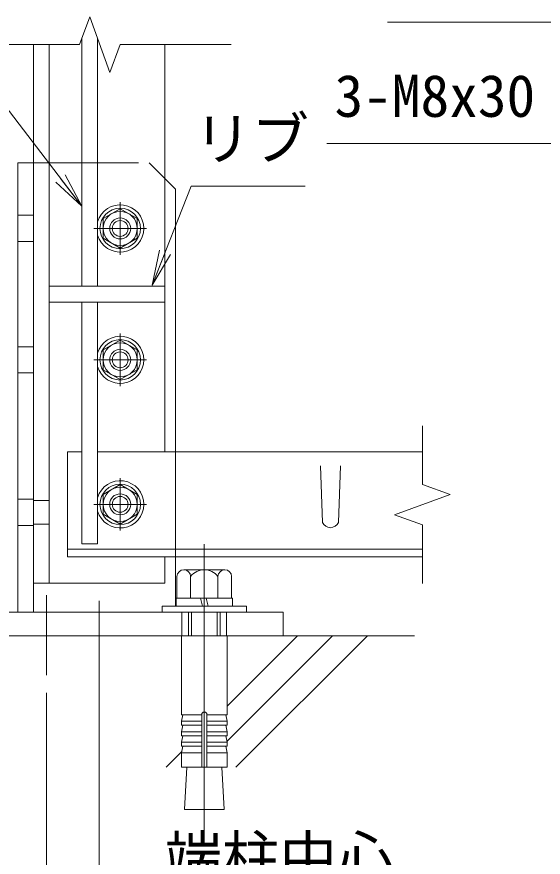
# Model space of a CAD drawing. Units: millimetres, scale not verified. Extents: x -4200 to 4200, y -2970 to 2970.
# Drawn here: x -2836 to -2235, y -2465 to -1506 of the extents above; entities that cross this region are included whole.
import ezdxf
from ezdxf.enums import TextEntityAlignment as Align

# ---------------------------------------------------------------- set-up
doc = ezdxf.new("R2010")
doc.units = ezdxf.units.MM
doc.header["$LTSCALE"] = 20
doc.linetypes.add('DASHED', pattern=[7.5, 6, -1.5])
doc.linetypes.add('USER1', pattern=[50.8, 31.75, -6.35, 6.35, -6.35])
for name, color, linetype, lineweight in [('0-0_D-STR1', 1, 'Continuous', 18), ('0-1_D-BMK', 2, 'USER1', 13), ('0-2_D-STR-DIM', 7, 'Continuous', 9), ('0-3_D-STR3', 3, 'Continuous', 13), ('0-4_D-STR-TXT', 7, 'Continuous', 9), ('0-5_0', 7, 'Continuous', 9), ('0-9_D-BGD', 7, 'Continuous', 9), ('0-A_D-DCR-HCH', 7, 'Continuous', 9)]:
    doc.layers.add(name, color=color, linetype=linetype, lineweight=lineweight)
doc.styles.add('ＭＳ ゴシック', font='')
doc.styles.get('ＭＳ ゴシック').set_extended_font_data('MS Gothic')

# ---------------------------------------------------------------- blocks, each defined once
blk = doc.blocks.new('_Open')
at = {"layer": '0-5_0'}
blk.add_line((-20, 3.33), (0, 0), dxfattribs=at)
blk.add_lwpolyline([(-20, -3.33), (0, 0), (-20, 0)], dxfattribs=at)

msp = doc.modelspace()

# ---------------------------------------------------------------- linework, layer by layer
at = {"layer": '0-0_D-STR1'}
for p, q in [((-2817.04, -2152.29), (-2817.04, -1537.38)), ((-2799.04, -2152.29), (-2799.04, -1537.38)), ((-2667.04, -1537.38), (-2667.04, -2002.29)), ((-2667.04, -1813.29), (-2799.04, -1813.29)), ((-2667.04, -1831.29), (-2799.04, -1831.29)), ((-2373.21, -2039.59), (-2373.21, -1972.68)), ((-2761.94, -2002.29), (-2778.04, -2002.29)), ((-2778.04, -2122.29), (-2778.04, -2002.29)), ((-2373.21, -2002.29), (-2743.94, -2002.29)), ((-2487.04, -2082.9), (-2489.29, -2018.4)), ((-2469.04, -2082.9), (-2466.79, -2018.4)), ((-2373.21, -2152.68), (-2373.21, -2085.76)), ((-2373.21, -2113.29), (-2778.04, -2113.29)), ((-2373.21, -2122.29), (-2778.04, -2122.29)), ((-2667.04, -2122.29), (-2667.04, -2152.29)), ((-2817.04, -2152.29), (-2667.04, -2152.29))]:
    msp.add_line(p, q, dxfattribs=at)
at = {"layer": '0-0_D-STR1', "linetype": 'DASHED'}
for p, q in [((-2799.04, -2057.79), (-2817.04, -2057.79)), ((-2799.04, -2084.79), (-2817.04, -2084.79))]:
    msp.add_line(p, q, dxfattribs=at)
at = {"layer": '0-0_D-STR1'}
msp.add_lwpolyline([(-2373.21, -2085.76), (-2404.92, -2074.22), (-2341.49, -2051.14), (-2373.21, -2039.59)], dxfattribs=at)
msp.add_arc((-2478.04, -2079.15), 9.75, 202.61986, 337.38014, dxfattribs=at)
at = {"layer": '0-1_D-BMK'}
for p, q in [((-2718.04, -1717.29), (-2718.04, -1777.29)), ((-2748.04, -1747.29), (-2688.04, -1747.29)), ((-2718.04, -1867.29), (-2718.04, -1927.29)), ((-2748.04, -1897.29), (-2688.04, -1897.29)), ((-2718.04, -2032.28), (-2718.04, -2092.28)), ((-2748.04, -2062.29), (-2688.04, -2062.29)), ((-2622.04, -2107.57), (-2622.04, -2452.56)), ((-2802.04, -2257.29), (-2802.04, -2166.06))]:
    msp.add_line(p, q, dxfattribs=at)
at = {"layer": '0-2_D-STR-DIM'}
for p, q in [((-2764.33, -1537.38), (-2752.79, -1505.66)), ((-2752.79, -1505.66), (-2729.7, -1569.09)), ((-2764.33, -1537.38), (-2891.24, -1537.38)), ((-2729.7, -1569.09), (-2718.16, -1537.38)), ((-2591.24, -1537.38), (-2718.16, -1537.38)), ((-2742.04, -2172.29), (-2742.04, -2537.41)), ((-2742.04, -2172.29), (-2742.04, -2537.41)), ((-2802.04, -2277.29), (-2802.04, -2537.41)), ((-2802.04, -2277.29), (-2802.04, -2657.95))]:
    msp.add_line(p, q, dxfattribs=at)
at = {"layer": '0-3_D-STR3'}
for p, q in [((-2761.94, -1813.29), (-2761.94, -1530.82)), ((-2743.94, -1813.29), (-2743.94, -1529.96)), ((-2835.04, -2185.29), (-2835.04, -1672.29)), ((-2835.04, -1672.29), (-2817.04, -1672.29)), ((-2817.04, -2185.29), (-2817.04, -1672.29)), ((-2667.04, -1690.29), (-2655.04, -1702.29)), ((-2655.04, -2002.29), (-2655.04, -1702.29)), ((-2718.04, -1724.79), (-2737.54, -1736.02)), ((-2718.04, -1724.79), (-2698.54, -1736.02)), ((-2737.54, -1736.02), (-2737.54, -1758.57)), ((-2698.54, -1736.02), (-2698.54, -1758.57)), ((-2718.04, -1769.79), (-2737.54, -1758.57)), ((-2718.04, -1769.79), (-2698.54, -1758.57)), ((-2761.94, -2107.29), (-2761.94, -1831.29)), ((-2718.04, -1874.79), (-2737.54, -1886.02)), ((-2718.04, -1874.79), (-2698.54, -1886.02)), ((-2737.54, -1886.02), (-2737.54, -1908.57)), ((-2698.54, -1886.02), (-2698.54, -1908.57)), ((-2718.04, -1919.79), (-2737.54, -1908.57)), ((-2718.04, -1919.79), (-2698.54, -1908.57)), ((-2718.04, -2039.79), (-2737.54, -2051.01)), ((-2718.04, -2039.79), (-2698.54, -2051.01)), ((-2737.54, -2051.01), (-2737.54, -2073.56)), ((-2698.54, -2051.01), (-2698.54, -2073.56)), ((-2718.04, -2084.79), (-2737.54, -2073.56)), ((-2718.04, -2084.79), (-2698.54, -2073.56)), ((-2655.04, -2178.39), (-2655.04, -2122.29)), ((-2647.99, -2212.29), (-2596.09, -2212.29))]:
    msp.add_line(p, q, dxfattribs=at)
at = {"layer": '0-3_D-STR3', "linetype": 'DASHED'}
for p, q in [((-2817.04, -1672.29), (-2685.04, -1672.29)), ((-2685.04, -1672.29), (-2667.04, -1690.29)), ((-2835.04, -1732.29), (-2817.04, -1732.29)), ((-2835.04, -1762.29), (-2817.04, -1762.29)), ((-2835.04, -1882.29), (-2817.04, -1882.29)), ((-2835.04, -1912.29), (-2817.04, -1912.29)), ((-2655.04, -2122.29), (-2655.04, -2002.29)), ((-2835.04, -2056.29), (-2817.04, -2056.29)), ((-2835.04, -2086.29), (-2817.04, -2086.29)), ((-2835.04, -2086.29), (-2817.04, -2086.29)), ((-2647.58, -2212.29), (-2647.58, -2185.29)), ((-2596.54, -2212.29), (-2596.54, -2185.29))]:
    msp.add_line(p, q, dxfattribs=at)
at = {"layer": '0-3_D-STR3', "lineweight": 18}
for p, q in [((-2598.66, -2136.99), (-2645.43, -2136.99)), ((-2640.04, -2136.99), (-2604.04, -2136.99)), ((-2653.22, -2144.49), (-2653.22, -2169.39)), ((-2637.63, -2169.39), (-2637.63, -2144.49)), ((-2606.46, -2169.39), (-2606.46, -2144.49)), ((-2590.87, -2169.39), (-2590.87, -2144.49)), ((-2589.79, -2169.39), (-2654.29, -2169.39)), ((-2654.29, -2169.39), (-2654.29, -2178.39)), ((-2653.22, -2169.39), (-2590.87, -2169.39)), ((-2626.54, -2169.39), (-2624.13, -2178.39)), ((-2617.54, -2178.39), (-2619.96, -2169.39)), ((-2589.79, -2178.39), (-2589.79, -2169.39)), ((-2670.04, -2178.39), (-2670.04, -2185.29)), ((-2574.04, -2178.39), (-2670.04, -2178.39)), ((-2670.04, -2185.29), (-2574.04, -2185.29)), ((-2654.29, -2178.39), (-2589.79, -2178.39)), ((-2640.03, -2185.29), (-2640.03, -2212.29)), ((-2636.79, -2212.29), (-2636.79, -2185.29)), ((-2607.27, -2212.29), (-2607.27, -2185.29)), ((-2604.03, -2212.29), (-2604.03, -2185.29)), ((-2574.04, -2185.29), (-2574.04, -2178.39)), ((-2647.99, -2212.29), (-2647.99, -2302.4)), ((-2596.09, -2212.29), (-2596.09, -2302.4)), ((-2625.04, -2302.4), (-2647.99, -2302.4)), ((-2647.99, -2309.9), (-2646.69, -2302.51)), ((-2625.04, -2302.4), (-2625.04, -2362.29)), ((-2619.04, -2302.4), (-2596.09, -2302.4)), ((-2619.04, -2302.4), (-2619.04, -2362.29)), ((-2596.09, -2309.9), (-2597.4, -2302.51)), ((-2647.99, -2309.9), (-2625.04, -2309.9)), ((-2647.99, -2309.9), (-2647.99, -2314.4)), ((-2596.09, -2309.9), (-2619.04, -2309.9)), ((-2596.09, -2309.9), (-2596.09, -2314.4)), ((-2647.99, -2314.4), (-2625.04, -2314.4)), ((-2647.99, -2321.9), (-2646.69, -2314.51)), ((-2596.09, -2314.4), (-2619.04, -2314.4)), ((-2596.09, -2321.9), (-2597.4, -2314.51)), ((-2647.99, -2321.9), (-2625.04, -2321.9)), ((-2647.99, -2321.9), (-2647.99, -2326.4)), ((-2647.99, -2326.4), (-2625.04, -2326.4)), ((-2647.99, -2333.9), (-2646.69, -2326.51)), ((-2596.09, -2321.9), (-2619.04, -2321.9)), ((-2596.09, -2326.4), (-2619.04, -2326.4)), ((-2596.09, -2333.9), (-2597.4, -2326.51)), ((-2596.09, -2321.9), (-2596.09, -2326.4)), ((-2647.99, -2333.9), (-2625.04, -2333.9)), ((-2647.99, -2333.9), (-2647.99, -2338.4)), ((-2647.99, -2345.79), (-2646.69, -2338.4)), ((-2647.99, -2338.4), (-2625.04, -2338.4)), ((-2596.09, -2333.9), (-2619.04, -2333.9)), ((-2596.09, -2338.4), (-2619.04, -2338.4)), ((-2596.09, -2345.79), (-2597.4, -2338.4)), ((-2596.09, -2333.9), (-2596.09, -2338.4)), ((-2647.99, -2345.79), (-2625.04, -2345.79)), ((-2647.99, -2345.79), (-2647.99, -2362.29)), ((-2596.09, -2345.79), (-2619.04, -2345.79)), ((-2596.09, -2345.79), (-2596.09, -2362.29)), ((-2647.99, -2362.29), (-2596.09, -2362.29)), ((-2642.04, -2362.29), (-2644.78, -2410.59)), ((-2602.05, -2362.29), (-2599.31, -2410.59)), ((-2599.31, -2410.59), (-2644.78, -2410.59))]:
    msp.add_line(p, q, dxfattribs=at)
at = {"layer": '0-3_D-STR3'}
msp.add_lwpolyline([(-2761.94, -2107.29), (-2743.94, -2107.29), (-2743.94, -1831.29)], dxfattribs=at)
msp.add_lwpolyline([(-3072.04, -2212.29), (-2532.04, -2212.29), (-2532.04, -2185.29), (-3072.04, -2185.29)], close=True, dxfattribs=at)
for centre, radius in [((-2718.04, -1747.29), 23.1), ((-2718.04, -1747.29), 19.5), ((-2718.04, -1747.29), 12), ((-2718.04, -1747.29), 9), ((-2718.04, -1897.29), 23.1), ((-2718.04, -1897.29), 19.5), ((-2718.04, -1897.29), 12), ((-2718.04, -1897.29), 9), ((-2718.04, -2062.29), 23.1), ((-2718.04, -2062.29), 19.5), ((-2718.04, -2062.29), 12), ((-2718.04, -2062.29), 9)]:
    msp.add_circle(centre, radius, dxfattribs=at)
for centre in [(-2718.04, -1747.29), (-2718.04, -1897.29), (-2718.04, -2062.29)]:
    msp.add_arc(centre, 27, 196.41624, 163.58376, dxfattribs=at)
at = {"layer": '0-3_D-STR3', "lineweight": 18}
for centre, radius, start, end in [((-2645.43, -2144.79), 7.8, 2.20423, 177.79577), ((-2622.04, -2156.94), 19.95, 38.61324, 141.38676), ((-2598.66, -2144.79), 7.8, 2.20423, 177.79577), ((-2622.04, -2302.4), 3, 0, 180)]:
    msp.add_arc(centre, radius, start, end, dxfattribs=at)
at = {"layer": '0-4_D-STR-TXT'}
for points in [[(-2413.06, -1511.8), (-1966.57, -1511.8), (-1846.8, -1617.13)], [(-3146.91, -1594.3), (-2859.69, -1594.3), (-2763.16, -1720.44)], [(-2482.04, -1650.33), (-1922.68, -1650.33), (-1759.27, -1734.38)], [(-2507, -1699.2), (-2637.02, -1699.2), (-2680.88, -1810.03)]]:
    msp.add_lwpolyline(points, dxfattribs=at)
at = {"layer": '0-9_D-BGD'}
msp.add_line((-2382.04, -2212.29), (-3243.86, -2212.29), dxfattribs=at)
at = {"layer": '0-A_D-DCR-HCH'}
for p, q in [((-2596.28, -2332.84), (-2475.73, -2212.29)), ((-2596.09, -2292.87), (-2515.51, -2212.29)), ((-2585.96, -2362.29), (-2435.96, -2212.29)), ((-2665.51, -2362.29), (-2647.78, -2344.56))]:
    msp.add_line(p, q, dxfattribs=at)

# ---------------------------------------------------------------- block references
at = {"layer": '0-4_D-STR-TXT', "xscale": 2, "yscale": 2}
for p, rotation in [((-2761.94, -1722.02), 307.42603), ((-2681.62, -1811.89), 248.409)]:
    msp.add_blockref('_Open', p, dxfattribs=dict(at, rotation=rotation))

# ---------------------------------------------------------------- texts
at = {"layer": '0-2_D-STR-DIM', "style": 'ＭＳ ゴシック'}
msp.add_text('端柱中心', height=48.09, dxfattribs=at).set_placement((-2667.48, -2503.55), align=Align.BOTTOM_LEFT)
at = {"layer": '0-4_D-STR-TXT', "style": 'ＭＳ ゴシック'}
for s, p in [('3-M8x30（N.W.SW）', (-2473.42, -1634.32)), ('リブ', (-2633.79, -1683.19))]:
    msp.add_text(s, height=48.09, dxfattribs=at).set_placement(p, align=Align.BOTTOM_LEFT)

doc.saveas('drawing.dxf')
